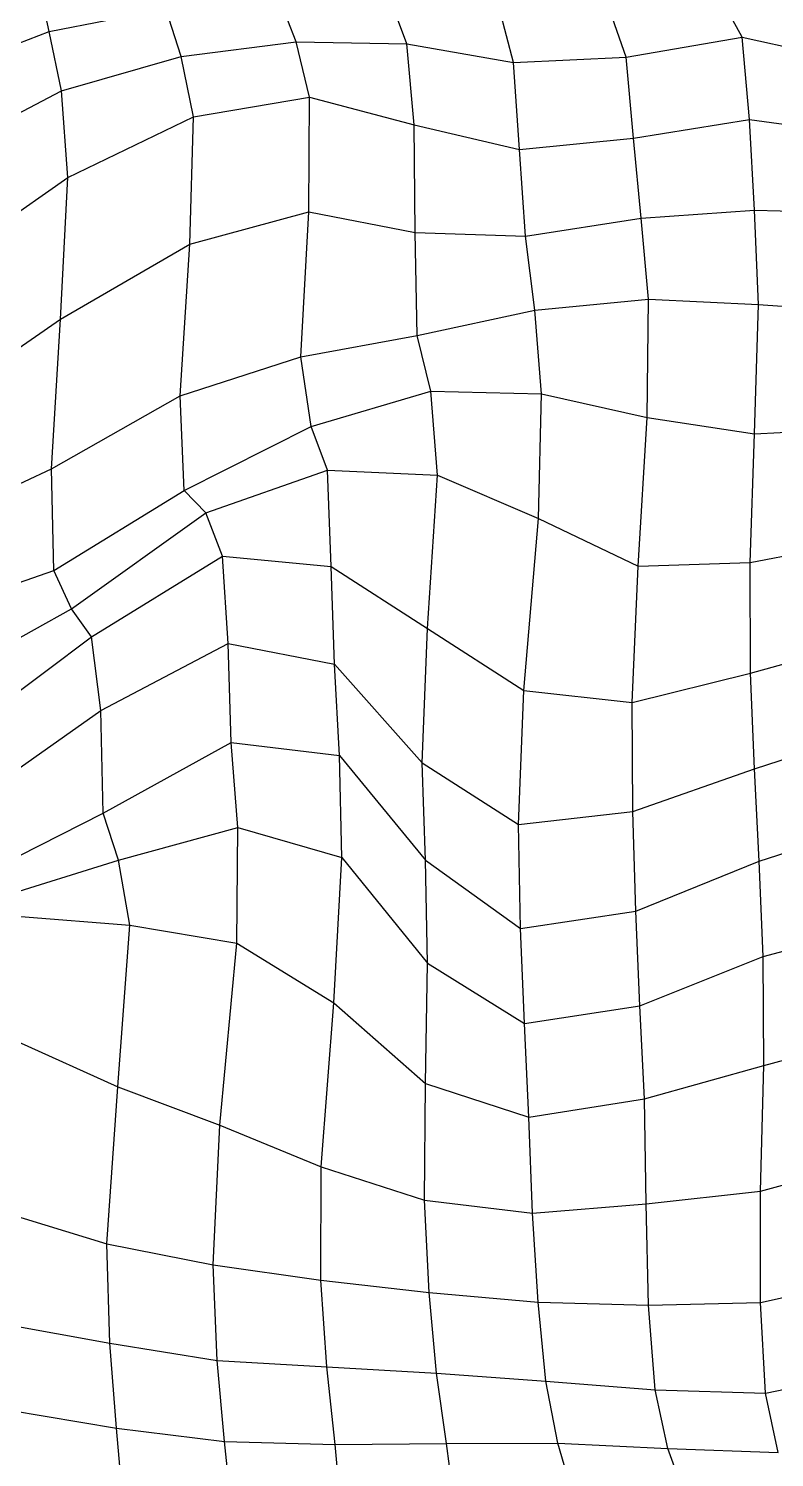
# Model space of a CAD drawing. Header units: metres. Extents: x -1994 to 1259, y -764 to 1460.
# Drawn here: x -703 to -368, y -232 to 410 of the extents above; entities that cross this region are included whole.
import ezdxf

# ---------------------------------------------------------------- set-up
doc = ezdxf.new("R2010")
doc.units = ezdxf.units.M

msp = doc.modelspace()

# ---------------------------------------------------------------- linework, layer by layer
for p, q in [((-693.5093, 409.20502, -4398.6016), (-699.1654, 435.9453, -4353.5825)), ((-582.56726, 404.49756, -4459.1196), (-590.00037, 423.865, -4405.8164)), ((-693.5093, 409.20502, -4398.6016), (-641.09424, 419.27576, -4405.2886)), ((-634.13477, 397.94287, -4456.3833), (-641.09424, 419.27576, -4405.2886)), ((-532.79626, 403.5974, -4453.48), (-540.1384, 423.34235, -4400.601)), ((-484.82336, 395.23718, -4439.4585), (-491.15686, 419.1671, -4391.2817)), ((-434.2483, 397.6739, -4437.568), (-441.40955, 418.1692, -4385.532)), ((-382.1245, 406.53607, -4442.8965), (-390.54236, 421.8177, -4385.003)), ((-748.71265, 387.5647, -4378.916), (-693.5093, 409.20502, -4398.6016)), ((-687.864, 382.4195, -4443.5703), (-693.5093, 409.20502, -4398.6016)), ((-634.13477, 397.94287, -4456.3833), (-582.56726, 404.49756, -4459.1196)), ((-576.44666, 379.68402, -4506.3037), (-582.56726, 404.49756, -4459.1196)), ((-582.56726, 404.49756, -4459.1196), (-532.79626, 403.5974, -4453.48)), ((-434.2483, 397.6739, -4437.568), (-382.1245, 406.53607, -4442.8965)), ((-378.9319, 369.57397, -4476.431), (-382.1245, 406.53607, -4442.8965)), ((-382.1245, 406.53607, -4442.8965), (-334.6394, 396.1513, -4426.6006)), ((-529.4624, 367.22156, -4487.673), (-532.79626, 403.5974, -4453.48)), ((-532.79626, 403.5974, -4453.48), (-484.82336, 395.23718, -4439.4585)), ((-687.864, 382.4195, -4443.5703), (-634.13477, 397.94287, -4456.3833)), ((-628.57544, 370.80078, -4500.951), (-634.13477, 397.94287, -4456.3833)), ((-484.82336, 395.23718, -4439.4585), (-434.2483, 397.6739, -4437.568)), ((-482.15796, 356.08777, -4470.535), (-484.82336, 395.23718, -4439.4585)), ((-430.94983, 361.15094, -4471.5957), (-434.2483, 397.6739, -4437.568)), ((-745.0361, 352.61078, -4414.707), (-687.864, 382.4195, -4443.5703)), ((-685.131, 343.55035, -4474.962), (-687.864, 382.4195, -4443.5703)), ((-628.57544, 370.80078, -4500.951), (-576.44666, 379.68402, -4506.3037)), ((-576.7744, 328.11548, -4523.427), (-576.44666, 379.68402, -4506.3037)), ((-576.44666, 379.68402, -4506.3037), (-529.4624, 367.22156, -4487.673)), ((-685.131, 343.55035, -4474.962), (-628.57544, 370.80078, -4500.951)), ((-630.27563, 313.5381, -4511.677), (-628.57544, 370.80078, -4500.951)), ((-529.03455, 318.78766, -4508.3184), (-529.4624, 367.22156, -4487.673)), ((-529.4624, 367.22156, -4487.673), (-482.15796, 356.08777, -4470.535)), ((-430.94983, 361.15094, -4471.5957), (-378.9319, 369.57397, -4476.431)), ((-376.6339, 328.9002, -4505.7954), (-378.9319, 369.57397, -4476.431)), ((-378.9319, 369.57397, -4476.431), (-330.49243, 363.14905, -4464.584)), ((-482.15796, 356.08777, -4470.535), (-430.94983, 361.15094, -4471.5957)), ((-427.49536, 325.27527, -4506.3506), (-430.94983, 361.15094, -4471.5957)), ((-479.427, 317.21008, -4501.9175), (-482.15796, 356.08777, -4470.535)), ((-745.26953, 301.43353, -4432.27), (-685.131, 343.55035, -4474.962)), ((-688.36096, 279.9403, -4478.556), (-685.131, 343.55035, -4474.962)), ((-630.27563, 313.5381, -4511.677), (-576.7744, 328.11548, -4523.427)), ((-580.36084, 263.02643, -4525.3594), (-576.7744, 328.11548, -4523.427)), ((-576.7744, 328.11548, -4523.427), (-529.03455, 318.78766, -4508.3184)), ((-427.49536, 325.27527, -4506.3506), (-376.6339, 328.9002, -4505.7954)), ((-374.76794, 286.4336, -4533.1455), (-376.6339, 328.9002, -4505.7954)), ((-376.6339, 328.9002, -4505.7954), (-327.005, 327.41058, -4499.493)), ((-479.427, 317.21008, -4501.9175), (-427.49536, 325.27527, -4506.3506)), ((-424.15747, 288.91583, -4540.5625), (-427.49536, 325.27527, -4506.3506)), ((-528.0729, 272.56934, -4531.453), (-529.03455, 318.78766, -4508.3184)), ((-529.03455, 318.78766, -4508.3184), (-479.427, 317.21008, -4501.9175)), ((-475.34204, 283.95044, -4539.612), (-479.427, 317.21008, -4501.9175)), ((-688.36096, 279.9403, -4478.556), (-630.27563, 313.5381, -4511.677)), ((-634.56714, 245.5232, -4510.322), (-630.27563, 313.5381, -4511.677)), ((-475.34204, 283.95044, -4539.612), (-424.15747, 288.91583, -4540.5625)), ((-424.87952, 235.71143, -4555.8477), (-424.15747, 288.91583, -4540.5625)), ((-424.15747, 288.91583, -4540.5625), (-374.76794, 286.4336, -4533.1455)), ((-528.0729, 272.56934, -4531.453), (-475.34204, 283.95044, -4539.612)), ((-472.3197, 246.28198, -4572.3525), (-475.34204, 283.95044, -4539.612)), ((-376.67688, 228.30444, -4542.8975), (-374.76794, 286.4336, -4533.1455)), ((-374.76794, 286.4336, -4533.1455), (-325.56824, 283.16296, -4524.8423)), ((-748.3646, 238.38281, -4436.492), (-688.36096, 279.9403, -4478.556)), ((-692.46985, 212.68286, -4478.0522), (-688.36096, 279.9403, -4478.556)), ((-580.36084, 263.02643, -4525.3594), (-528.0729, 272.56934, -4531.453)), ((-521.9972, 247.56946, -4578.4277), (-528.0729, 272.56934, -4531.453)), ((-634.56714, 245.5232, -4510.322), (-580.36084, 263.02643, -4525.3594)), ((-575.8064, 231.7146, -4565.242), (-580.36084, 263.02643, -4525.3594)), ((-692.46985, 212.68286, -4478.0522), (-634.56714, 245.5232, -4510.322)), ((-632.7374, 202.90631, -4537.503), (-634.56714, 245.5232, -4510.322)), ((-575.8064, 231.7146, -4565.242), (-521.9972, 247.56946, -4578.4277)), ((-518.9917, 209.83136, -4611.0903), (-521.9972, 247.56946, -4578.4277)), ((-521.9972, 247.56946, -4578.4277), (-472.3197, 246.28198, -4572.3525)), ((-473.69055, 190.38544, -4584.6133), (-472.3197, 246.28198, -4572.3525)), ((-472.3197, 246.28198, -4572.3525), (-424.87952, 235.71143, -4555.8477)), ((-632.7374, 202.90631, -4537.503), (-575.8064, 231.7146, -4565.242)), ((-568.4359, 212.0871, -4618.253), (-575.8064, 231.7146, -4565.242)), ((-428.85974, 168.9884, -4555.9443), (-424.87952, 235.71143, -4555.8477)), ((-424.87952, 235.71143, -4555.8477), (-376.67688, 228.30444, -4542.8975)), ((-378.4945, 170.55402, -4553.075), (-376.67688, 228.30444, -4542.8975)), ((-376.67688, 228.30444, -4542.8975), (-326.036, 231.01355, -4541.313)), ((-748.82776, 186.25232, -4452.9844), (-692.46985, 212.68286, -4478.0522)), ((-691.386, 166.97144, -4501.7563), (-692.46985, 212.68286, -4478.0522)), ((-623.06665, 192.82324, -4601.2373), (-568.4359, 212.0871, -4618.253)), ((-566.76733, 168.80194, -4644.683), (-568.4359, 212.0871, -4618.253)), ((-568.4359, 212.0871, -4618.253), (-518.9917, 209.83136, -4611.0903)), ((-523.49915, 140.92041, -4608.7285), (-518.9917, 209.83136, -4611.0903)), ((-518.9917, 209.83136, -4611.0903), (-473.69055, 190.38544, -4584.6133)), ((-691.386, 166.97144, -4501.7563), (-632.7374, 202.90631, -4537.503)), ((-623.06665, 192.82324, -4601.2373), (-632.7374, 202.90631, -4537.503)), ((-683.43286, 149.76172, -4557.4834), (-623.06665, 192.82324, -4601.2373)), ((-615.64954, 173.38947, -4654.466), (-623.06665, 192.82324, -4601.2373)), ((-480.23047, 113.041504, -4572.7764), (-473.69055, 190.38544, -4584.6133)), ((-473.69055, 190.38544, -4584.6133), (-428.85974, 168.9884, -4555.9443)), ((-378.4945, 170.55402, -4553.075), (-326.0614, 180.69958, -4559.8457)), ((-674.3563, 137.21301, -4618.4478), (-615.64954, 173.38947, -4654.466)), ((-612.99963, 134.17566, -4685.47), (-615.64954, 173.38947, -4654.466)), ((-615.64954, 173.38947, -4654.466), (-566.76733, 168.80194, -4644.683)), ((-745.935, 148.04626, -4485.121), (-691.386, 166.97144, -4501.7563)), ((-683.43286, 149.76172, -4557.4834), (-691.386, 166.97144, -4501.7563)), ((-565.26086, 124.84387, -4670.3574), (-566.76733, 168.80194, -4644.683)), ((-566.76733, 168.80194, -4644.683), (-523.49915, 140.92041, -4608.7285)), ((-431.5232, 107.72858, -4562.1787), (-428.85974, 168.9884, -4555.9443)), ((-428.85974, 168.9884, -4555.9443), (-378.4945, 170.55402, -4553.075)), ((-378.3755, 120.83942, -4572.2812), (-378.4945, 170.55402, -4553.075)), ((-741.21106, 117.43811, -4525.7944), (-683.43286, 149.76172, -4557.4834)), ((-674.3563, 137.21301, -4618.4478), (-683.43286, 149.76172, -4557.4834)), ((-735.38477, 91.403564, -4571.607), (-674.3563, 137.21301, -4618.4478)), ((-670.2352, 104.10303, -4656.3105), (-674.3563, 137.21301, -4618.4478)), ((-525.9614, 80.495544, -4615.9014), (-523.49915, 140.92041, -4608.7285)), ((-523.49915, 140.92041, -4608.7285), (-480.23047, 113.041504, -4572.7764)), ((-378.3755, 120.83942, -4572.2812), (-324.78687, 135.77917, -4584.4385)), ((-670.2352, 104.10303, -4656.3105), (-612.99963, 134.17566, -4685.47)), ((-611.62695, 89.66223, -4710.5205), (-612.99963, 134.17566, -4685.47)), ((-612.99963, 134.17566, -4685.47), (-565.26086, 124.84387, -4670.3574)), ((-563.0294, 83.89374, -4699.411), (-565.26086, 124.84387, -4670.3574)), ((-565.26086, 124.84387, -4670.3574), (-525.9614, 80.495544, -4615.9014)), ((-431.5232, 107.72858, -4562.1787), (-378.3755, 120.83942, -4572.2812)), ((-376.62476, 77.8949, -4599.094), (-378.3755, 120.83942, -4572.2812)), ((-482.64404, 52.818787, -4580.1763), (-480.23047, 113.041504, -4572.7764)), ((-480.23047, 113.041504, -4572.7764), (-431.5232, 107.72858, -4562.1787)), ((-730.4504, 61.668518, -4613.261), (-670.2352, 104.10303, -4656.3105)), ((-669.2489, 57.987183, -4679.56), (-670.2352, 104.10303, -4656.3105)), ((-431.23486, 58.71637, -4582.1743), (-431.5232, 107.72858, -4562.1787)), ((-376.62476, 77.8949, -4599.094), (-322.37537, 95.57605, -4614.3315)), ((-669.2489, 57.987183, -4679.56), (-611.62695, 89.66223, -4710.5205)), ((-608.704, 51.581543, -4742.7983), (-611.62695, 89.66223, -4710.5205)), ((-611.62695, 89.66223, -4710.5205), (-563.0294, 83.89374, -4699.411)), ((-561.99963, 37.957764, -4722.863), (-563.0294, 83.89374, -4699.411)), ((-563.0294, 83.89374, -4699.411), (-524.3948, 36.786926, -4641.8555)), ((-524.3948, 36.786926, -4641.8555), (-525.9614, 80.495544, -4615.9014)), ((-525.9614, 80.495544, -4615.9014), (-482.64404, 52.818787, -4580.1763)), ((-431.23486, 58.71637, -4582.1743), (-376.62476, 77.8949, -4599.094)), ((-374.52148, 36.413025, -4627.5503), (-376.62476, 77.8949, -4599.094)), ((-726.23175, 28.963562, -4651.579), (-669.2489, 57.987183, -4679.56)), ((-662.26355, 36.7619, -4730.776), (-669.2489, 57.987183, -4679.56)), ((-482.64404, 52.818787, -4580.1763), (-431.23486, 58.71637, -4582.1743)), ((-429.92627, 13.937073, -4606.926), (-431.23486, 58.71637, -4582.1743)), ((-662.26355, 36.7619, -4730.776), (-608.704, 51.581543, -4742.7983)), ((-609.14197, -0.444519, -4759.407), (-608.704, 51.581543, -4742.7983)), ((-608.704, 51.581543, -4742.7983), (-561.99963, 37.957764, -4722.863)), ((-481.80054, 6.110107, -4602.7603), (-482.64404, 52.818787, -4580.1763)), ((-374.52148, 36.413025, -4627.5503), (-320.29993, 53.978638, -4642.658)), ((-716.2683, 20.095001, -4716.6777), (-662.26355, 36.7619, -4730.776)), ((-657.19836, 7.569092, -4773.0396), (-662.26355, 36.7619, -4730.776)), ((-565.60547, -27.212036, -4724.704), (-561.99963, 37.957764, -4722.863)), ((-561.99963, 37.957764, -4722.863), (-523.4413, -9.465454, -4664.9517)), ((-523.4413, -9.465454, -4664.9517), (-524.3948, 36.786926, -4641.8555)), ((-524.3948, 36.786926, -4641.8555), (-481.80054, 6.110107, -4602.7603)), ((-429.92627, 13.937073, -4606.926), (-374.52148, 36.413025, -4627.5503)), ((-372.73474, -6.382385, -4654.531), (-374.52148, 36.413025, -4627.5503)), ((-481.80054, 6.110107, -4602.7603), (-429.92627, 13.937073, -4606.926)), ((-428.0918, -28.660126, -4634.129), (-429.92627, 13.937073, -4606.926)), ((-706.21765, 11.588074, -4782.1836), (-657.19836, 7.569092, -4773.0396)), ((-662.6013, -65.057556, -4766.503), (-657.19836, 7.569092, -4773.0396)), ((-657.19836, 7.569092, -4773.0396), (-609.14197, -0.444519, -4759.407)), ((-372.73474, -6.382385, -4654.531), (-319.32764, 7.804413, -4665.8423)), ((-479.99243, -36.59668, -4629.84), (-481.80054, 6.110107, -4602.7603)), ((-616.7583, -82.25513, -4742.5522), (-609.14197, -0.444519, -4759.407)), ((-609.14197, -0.444519, -4759.407), (-565.60547, -27.212036, -4724.704)), ((-428.0918, -28.660126, -4634.129), (-372.73474, -6.382385, -4654.531)), ((-372.4541, -55.426758, -4674.49), (-372.73474, -6.382385, -4654.531)), ((-524.3733, -63.541656, -4679.258), (-523.4413, -9.465454, -4664.9517)), ((-523.4413, -9.465454, -4664.9517), (-479.99243, -36.59668, -4629.84)), ((-571.26294, -100.8949, -4716.981), (-565.60547, -27.212036, -4724.704)), ((-565.60547, -27.212036, -4724.704), (-524.3733, -63.541656, -4679.258)), ((-479.99243, -36.59668, -4629.84), (-428.0918, -28.660126, -4634.129)), ((-426.05835, -70.43216, -4662.2593), (-428.0918, -28.660126, -4634.129)), ((-478.02856, -78.65756, -4657.6455), (-479.99243, -36.59668, -4629.84)), ((-707.6832, -44.702393, -4794.0015), (-662.6013, -65.057556, -4766.503)), ((-372.4541, -55.426758, -4674.49), (-318.96533, -40.901245, -4686.182)), ((-426.05835, -70.43216, -4662.2593), (-372.4541, -55.426758, -4674.49)), ((-373.97168, -111.932556, -4686.0664), (-372.4541, -55.426758, -4674.49)), ((-524.8981, -115.92749, -4695.463), (-524.3733, -63.541656, -4679.258)), ((-524.3733, -63.541656, -4679.258), (-478.02856, -78.65756, -4657.6455)), ((-667.4938, -135.5657, -4762.3467), (-662.6013, -65.057556, -4766.503)), ((-662.6013, -65.057556, -4766.503), (-616.7583, -82.25513, -4742.5522)), ((-478.02856, -78.65756, -4657.6455), (-426.05835, -70.43216, -4662.2593)), ((-425.3092, -117.532745, -4684.4023), (-426.05835, -70.43216, -4662.2593)), ((-619.7632, -144.93158, -4747.1953), (-616.7583, -82.25513, -4742.5522)), ((-616.7583, -82.25513, -4742.5522), (-571.26294, -100.8949, -4716.981)), ((-476.32764, -121.80884, -4684.2266), (-478.02856, -78.65756, -4657.6455)), ((-571.44495, -151.85876, -4734.7837), (-571.26294, -100.8949, -4716.981)), ((-571.26294, -100.8949, -4716.981), (-524.8981, -115.92749, -4695.463)), ((-373.97168, -111.932556, -4686.0664), (-320.42493, -97.16611, -4698.029)), ((-425.3092, -117.532745, -4684.4023), (-373.97168, -111.932556, -4686.0664)), ((-373.91833, -161.91956, -4704.967), (-373.97168, -111.932556, -4686.0664)), ((-714.0298, -121.24347, -4783.067), (-667.4938, -135.5657, -4762.3467)), ((-522.78894, -157.38501, -4723.9463), (-524.8981, -115.92749, -4695.463)), ((-524.8981, -115.92749, -4695.463), (-476.32764, -121.80884, -4684.2266)), ((-476.32764, -121.80884, -4684.2266), (-425.3092, -117.532745, -4684.4023)), ((-473.85388, -161.75323, -4714.41), (-476.32764, -121.80884, -4684.2266)), ((-424.18945, -163.09515, -4708.274), (-425.3092, -117.532745, -4684.4023)), ((-666.1472, -180.18747, -4787.275), (-667.4938, -135.5657, -4762.3467)), ((-667.4938, -135.5657, -4762.3467), (-619.7632, -144.93158, -4747.1953)), ((-618.0187, -187.9017, -4773.9795), (-619.7632, -144.93158, -4747.1953)), ((-619.7632, -144.93158, -4747.1953), (-571.44495, -151.85876, -4734.7837)), ((-568.71484, -190.73972, -4766.162), (-571.44495, -151.85876, -4734.7837)), ((-571.44495, -151.85876, -4734.7837), (-522.78894, -157.38501, -4723.9463)), ((-373.91833, -161.91956, -4704.967), (-321.0614, -150.01596, -4713.7124)), ((-519.42114, -193.62042, -4758.2974), (-522.78894, -157.38501, -4723.9463)), ((-522.78894, -157.38501, -4723.9463), (-473.85388, -161.75323, -4714.41)), ((-470.28784, -197.16608, -4749.685), (-473.85388, -161.75323, -4714.41)), ((-473.85388, -161.75323, -4714.41), (-424.18945, -163.09515, -4708.274)), ((-424.18945, -163.09515, -4708.274), (-373.91833, -161.91956, -4704.967)), ((-421.2677, -201.18115, -4740.546), (-424.18945, -163.09515, -4708.274)), ((-371.63928, -202.67212, -4734.242), (-373.91833, -161.91956, -4704.967)), ((-714.052, -171.54431, -4801.6143), (-666.1472, -180.18747, -4787.275)), ((-663.2278, -218.28265, -4819.536), (-666.1472, -180.18747, -4787.275)), ((-666.1472, -180.18747, -4787.275), (-618.0187, -187.9017, -4773.9795)), ((-614.69214, -224.30847, -4808.1377), (-618.0187, -187.9017, -4773.9795)), ((-618.0187, -187.9017, -4773.9795), (-568.71484, -190.73972, -4766.162)), ((-565.0342, -225.67664, -4801.972), (-568.71484, -190.73972, -4766.162)), ((-568.71484, -190.73972, -4766.162), (-519.42114, -193.62042, -4758.2974)), ((-371.63928, -202.67212, -4734.242), (-318.9308, -191.38428, -4742.2964)), ((-514.92834, -225.18768, -4797.893), (-519.42114, -193.62042, -4758.2974)), ((-519.42114, -193.62042, -4758.2974), (-470.28784, -197.16608, -4749.685)), ((-464.91345, -225.07553, -4793.3906), (-470.28784, -197.16608, -4749.685)), ((-470.28784, -197.16608, -4749.685), (-421.2677, -201.18115, -4740.546)), ((-415.51697, -227.52887, -4786.006), (-421.2677, -201.18115, -4740.546)), ((-421.2677, -201.18115, -4740.546), (-371.63928, -202.67212, -4734.242)), ((-365.93896, -229.22922, -4779.4673), (-371.63928, -202.67212, -4734.242)), ((-711.29443, -210.3117, -4833.1206), (-663.2278, -218.28265, -4819.536)), ((-659.906, -254.70901, -4853.673), (-663.2278, -218.28265, -4819.536)), ((-663.2278, -218.28265, -4819.536), (-614.69214, -224.30847, -4808.1377)), ((-611.05884, -259.4416, -4843.727), (-614.69214, -224.30847, -4808.1377)), ((-614.69214, -224.30847, -4808.1377), (-565.0342, -225.67664, -4801.972)), ((-565.0342, -225.67664, -4801.972), (-514.92834, -225.18768, -4797.893)), ((-561.57837, -261.547, -4836.7334), (-565.0342, -225.67664, -4801.972)), ((-514.92834, -225.18768, -4797.893), (-464.91345, -225.07553, -4793.3906)), ((-510.68408, -257.7862, -4836.3306), (-514.92834, -225.18768, -4797.893)), ((-458.3235, -247.94128, -4842.763), (-464.91345, -225.07553, -4793.3906)), ((-464.91345, -225.07553, -4793.3906), (-415.51697, -227.52887, -4786.006)), ((-408.23572, -247.52652, -4838.601), (-415.51697, -227.52887, -4786.006)), ((-415.51697, -227.52887, -4786.006), (-365.93896, -229.22922, -4779.4673))]:
    msp.add_line(p, q)

doc.saveas('drawing.dxf')
